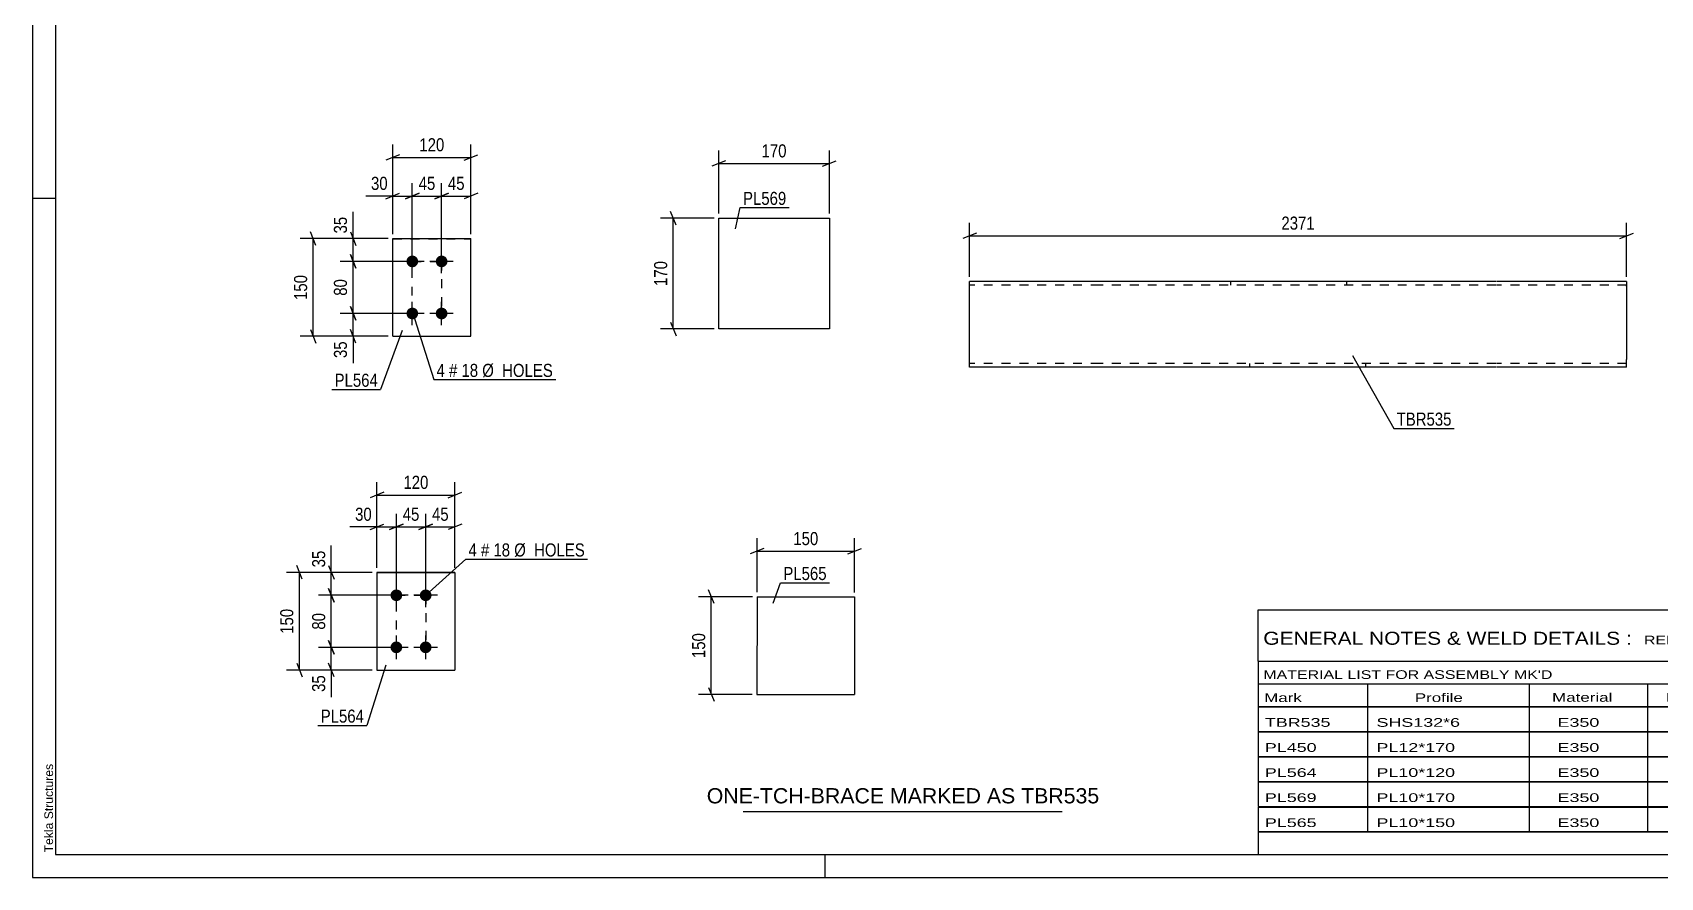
# Model space of a CAD drawing. Header units: millimetres. Extents: x 0 to 594, y 0 to 420.
# Drawn here: x 0 to 357.3, y 0 to 185.4 of the extents above; entities that cross this region are included whole.
import ezdxf

# ---------------------------------------------------------------- set-up
doc = ezdxf.new("R2010")
doc.units = ezdxf.units.MM
doc.linetypes.add('DXK_LINE_DOT2', pattern=[3.9198, 1.9599, -1.9599])
doc.styles.add('Arial', font='arial.ttf', dxfattribs={"height": 0.2})
doc.styles.add('Arial Narrow', font='ARIALN.TTF', dxfattribs={"height": 0.2})

# ---------------------------------------------------------------- blocks, each defined once
blk = doc.blocks.new('Unknown-585696697-1128')
at = {"color": 5, "linetype": 'Continuous'}
for p, q in [((0, 420), (0, 0)), ((5, 415), (5, 5)), ((5, 149), (0, 149)), ((5, 5), (589, 5)), ((174, 0), (174, 5)), ((0, 0), (594, 0))]:
    blk.add_line(p, q, dxfattribs=at)
at = {"color": 174, "linetype": 'Continuous', "style": 'Arial'}
blk.add_text('Tekla Structures', height=1.9102, rotation=90, dxfattribs=at).set_placement((4.5, 5.5))
blk = doc.blocks.new('Bolt-585696697-2770 - 2764')
at = {"linetype": 'Continuous'}
for points in [[(79.86, 63.21), (80.13, 63.18), (80.38, 63.1), (80.62, 62.97), (80.82, 62.79), (80.98, 62.57), (81.08, 62.32), (81.14, 62.06), (81.14, 61.79), (81.08, 61.53), (80.98, 61.28), (80.82, 61.07), (80.62, 60.89), (80.38, 60.75), (80.13, 60.67), (79.86, 60.64), (79.59, 60.67), (79.34, 60.75), (79.11, 60.89), (78.91, 61.07), (78.75, 61.28), (78.64, 61.53), (78.58, 61.79), (78.58, 62.06), (78.64, 62.32), (78.75, 62.57), (78.91, 62.79), (79.11, 62.97), (79.34, 63.1), (79.59, 63.18)], [(86.29, 63.21), (86.56, 63.18), (86.81, 63.1), (87.05, 62.97), (87.25, 62.79), (87.4, 62.57), (87.51, 62.32), (87.57, 62.06), (87.57, 61.79), (87.51, 61.53), (87.4, 61.28), (87.25, 61.07), (87.05, 60.89), (86.81, 60.75), (86.56, 60.67), (86.29, 60.64), (86.02, 60.67), (85.77, 60.75), (85.53, 60.89), (85.34, 61.07), (85.18, 61.28), (85.07, 61.53), (85.01, 61.79), (85.01, 62.06), (85.07, 62.32), (85.18, 62.57), (85.34, 62.79), (85.53, 62.97), (85.77, 63.1), (86.02, 63.18)], [(79.86, 51.78), (80.13, 51.76), (80.38, 51.67), (80.62, 51.54), (80.82, 51.36), (80.98, 51.14), (81.08, 50.9), (81.14, 50.63), (81.14, 50.36), (81.08, 50.1), (80.98, 49.86), (80.82, 49.64), (80.62, 49.46), (80.38, 49.32), (80.13, 49.24), (79.86, 49.21), (79.59, 49.24), (79.34, 49.32), (79.11, 49.46), (78.91, 49.64), (78.75, 49.86), (78.64, 50.1), (78.58, 50.36), (78.58, 50.63), (78.64, 50.9), (78.75, 51.14), (78.91, 51.36), (79.11, 51.54), (79.34, 51.67), (79.59, 51.76)], [(86.29, 51.78), (86.56, 51.76), (86.81, 51.67), (87.05, 51.54), (87.25, 51.36), (87.4, 51.14), (87.51, 50.9), (87.57, 50.63), (87.57, 50.36), (87.51, 50.1), (87.4, 49.86), (87.25, 49.64), (87.05, 49.46), (86.81, 49.32), (86.56, 49.24), (86.29, 49.21), (86.02, 49.24), (85.77, 49.32), (85.53, 49.46), (85.34, 49.64), (85.18, 49.86), (85.07, 50.1), (85.01, 50.36), (85.01, 50.63), (85.07, 50.9), (85.18, 51.14), (85.34, 51.36), (85.53, 51.54), (85.77, 51.67), (86.02, 51.76)]]:
    blk.add_hatch(color=1, dxfattribs=at).paths.add_polyline_path(points)
at = {"color": 1, "linetype": 'Continuous'}
for p, q in [((79.86, 59.35), (79.86, 64.5)), ((86.29, 59.35), (86.29, 64.5)), ((82.43, 61.93), (77.29, 61.93)), ((88.86, 61.93), (83.72, 61.93)), ((82.43, 50.5), (77.29, 50.5)), ((79.86, 47.93), (79.86, 53.07)), ((88.86, 50.5), (83.72, 50.5)), ((86.29, 47.93), (86.29, 53.07))]:
    blk.add_line(p, q, dxfattribs=at)
blk = doc.blocks.new('Part-585696697-2775 - 2764')
at = {"color": 2, "linetype": 'Continuous'}
for p, q in [((75.58, 66.93), (75.58, 45.5)), ((75.58, 66.93), (92.72, 66.93)), ((92.72, 66.93), (75.58, 66.93)), ((92.72, 66.93), (92.72, 45.5)), ((75.58, 45.5), (92.72, 45.5))]:
    blk.add_line(p, q, dxfattribs=at)
at = {"color": 7, "linetype": 'DXK_LINE_DOT2'}
for p, q in [((75.58, 66.93), (75.58, 66.93)), ((75.58, 66.93), (75.58, 66.93)), ((92.72, 66.93), (92.72, 66.93)), ((92.72, 66.93), (92.72, 66.93)), ((75.58, 45.5), (75.58, 45.5)), ((75.58, 45.5), (92.72, 45.5)), ((92.72, 45.5), (92.72, 45.5))]:
    blk.add_line(p, q, dxfattribs=at)
blk = doc.blocks.new('Part-585696697-2499 - 2493')
at = {"color": 2, "linetype": 'Continuous'}
for p, q in [((79.07, 118.77), (79.07, 140.2)), ((79.07, 140.2), (96.22, 140.2)), ((96.22, 118.77), (96.22, 140.2)), ((79.07, 118.77), (96.22, 118.77)), ((79.07, 118.77), (96.22, 118.77))]:
    blk.add_line(p, q, dxfattribs=at)
at = {"color": 7, "linetype": 'DXK_LINE_DOT2'}
for p, q in [((79.07, 140.19), (96.22, 140.19)), ((79.07, 118.77), (79.07, 118.77)), ((79.07, 118.77), (79.07, 118.77)), ((96.22, 118.77), (96.22, 118.77)), ((96.22, 118.77), (96.22, 118.77))]:
    blk.add_line(p, q, dxfattribs=at)
blk = doc.blocks.new('Bolt-585696697-2504 - 2493')
at = {"linetype": 'Continuous'}
for points in [[(83.36, 133.91), (83.09, 133.94), (82.84, 134.02), (82.6, 134.16), (82.4, 134.34), (82.25, 134.55), (82.14, 134.8), (82.08, 135.06), (82.08, 135.33), (82.14, 135.59), (82.25, 135.84), (82.4, 136.06), (82.6, 136.24), (82.84, 136.37), (83.09, 136.45), (83.36, 136.48), (83.63, 136.45), (83.88, 136.37), (84.12, 136.24), (84.31, 136.06), (84.47, 135.84), (84.58, 135.59), (84.64, 135.33), (84.64, 135.06), (84.58, 134.8), (84.47, 134.55), (84.31, 134.34), (84.12, 134.16), (83.88, 134.02), (83.63, 133.94)], [(89.79, 133.91), (89.52, 133.94), (89.27, 134.02), (89.03, 134.16), (88.83, 134.34), (88.67, 134.55), (88.57, 134.8), (88.51, 135.06), (88.51, 135.33), (88.57, 135.59), (88.67, 135.84), (88.83, 136.06), (89.03, 136.24), (89.27, 136.37), (89.52, 136.45), (89.79, 136.48), (90.06, 136.45), (90.31, 136.37), (90.54, 136.24), (90.74, 136.06), (90.9, 135.84), (91.01, 135.59), (91.07, 135.33), (91.07, 135.06), (91.01, 134.8), (90.9, 134.55), (90.74, 134.34), (90.54, 134.16), (90.31, 134.02), (90.06, 133.94)], [(83.36, 122.48), (83.09, 122.51), (82.84, 122.59), (82.6, 122.73), (82.4, 122.91), (82.25, 123.13), (82.14, 123.37), (82.08, 123.63), (82.08, 123.9), (82.14, 124.17), (82.25, 124.41), (82.4, 124.63), (82.6, 124.81), (82.84, 124.94), (83.09, 125.03), (83.36, 125.05), (83.63, 125.03), (83.88, 124.94), (84.12, 124.81), (84.31, 124.63), (84.47, 124.41), (84.58, 124.17), (84.64, 123.9), (84.64, 123.63), (84.58, 123.37), (84.47, 123.13), (84.31, 122.91), (84.12, 122.73), (83.88, 122.59), (83.63, 122.51)], [(89.79, 122.48), (89.52, 122.51), (89.27, 122.59), (89.03, 122.73), (88.83, 122.91), (88.67, 123.13), (88.57, 123.37), (88.51, 123.63), (88.51, 123.9), (88.57, 124.17), (88.67, 124.41), (88.83, 124.63), (89.03, 124.81), (89.27, 124.94), (89.52, 125.03), (89.79, 125.05), (90.06, 125.03), (90.31, 124.94), (90.54, 124.81), (90.74, 124.63), (90.9, 124.41), (91.01, 124.17), (91.07, 123.9), (91.07, 123.63), (91.01, 123.37), (90.9, 123.13), (90.74, 122.91), (90.54, 122.73), (90.31, 122.59), (90.06, 122.51)]]:
    blk.add_hatch(color=1, dxfattribs=at).paths.add_polyline_path(points)
at = {"color": 1, "linetype": 'Continuous'}
for p, q in [((83.36, 132.63), (83.36, 137.77)), ((89.79, 132.63), (89.79, 137.77)), ((85.93, 135.2), (80.79, 135.2)), ((92.36, 135.2), (87.22, 135.2)), ((83.36, 121.2), (83.36, 126.34)), ((89.79, 121.2), (89.79, 126.34)), ((85.93, 123.77), (80.79, 123.77)), ((92.36, 123.77), (87.22, 123.77))]:
    blk.add_line(p, q, dxfattribs=at)
blk = doc.blocks.new('Part-585696697-1445 - 1429')
at = {"color": 2, "linetype": 'Continuous'}
for p, q in [((159.02, 61.59), (158.99, 40.16)), ((159.02, 61.59), (180.45, 61.56)), ((180.45, 61.56), (180.42, 40.13)), ((158.99, 40.16), (180.42, 40.13))]:
    blk.add_line(p, q, dxfattribs=at)
blk = doc.blocks.new('Part-585696697-2712 - 2706')
at = {"color": 2, "linetype": 'Continuous'}
for p, q in [((150.62, 144.68), (174.9, 144.72)), ((150.65, 120.4), (150.62, 144.68)), ((174.9, 144.72), (174.94, 120.43)), ((174.94, 120.43), (150.65, 120.4))]:
    blk.add_line(p, q, dxfattribs=at)
blk = doc.blocks.new('Part-585696697-2743 - 2736')
at = {"color": 2, "linetype": 'Continuous'}
for p, q in [((234.26, 130.82), (205.69, 130.82)), ((205.69, 112.09), (205.69, 130.82)), ((321.21, 130.82), (234.36, 130.82)), ((349.88, 130.82), (321.31, 130.82)), ((349.88, 130.82), (349.88, 113.67)), ((205.69, 111.96), (205.69, 112.09)), ((234.26, 111.96), (205.69, 111.96)), ((321.21, 111.96), (234.36, 111.96)), ((349.88, 111.96), (321.31, 111.96)), ((349.88, 111.96), (349.88, 113.67))]:
    blk.add_line(p, q, dxfattribs=at)
at = {"color": 7, "linetype": 'DXK_LINE_DOT2'}
for p, q in [((234.26, 129.96), (205.69, 129.96)), ((321.21, 129.96), (234.36, 129.96)), ((262.93, 130.82), (262.93, 129.96)), ((288.38, 130.82), (288.38, 129.96)), ((349.88, 129.96), (321.31, 129.96)), ((349.88, 129.96), (349.88, 129.89)), ((349.88, 129.89), (349.88, 129.96)), ((349.88, 129.76), (349.88, 129.89)), ((349.88, 129.89), (349.88, 129.76)), ((205.69, 112.82), (205.69, 112.88)), ((234.26, 112.82), (205.69, 112.82)), ((321.21, 112.82), (234.36, 112.82)), ((267.19, 111.96), (267.19, 112.82)), ((292.64, 111.96), (292.64, 112.82)), ((349.88, 112.82), (321.31, 112.82)), ((349.88, 112.88), (349.88, 113.34)), ((349.88, 112.82), (349.88, 112.88))]:
    blk.add_line(p, q, dxfattribs=at)
blk = doc.blocks.new('Rectangle-585696697-2860 - 2764')
at = {"color": 1, "linetype": 'DXK_LINE_DOT2'}
blk.add_lwpolyline([(79.86, 61.93), (86.29, 61.93), (86.29, 50.5), (79.86, 50.5), (79.86, 61.93)], close=True, dxfattribs=at)
blk = doc.blocks.new('Rectangle-585696697-2693 - 2493')
at = {"color": 1, "linetype": 'DXK_LINE_DOT2'}
blk.add_lwpolyline([(83.36, 135.2), (89.79, 135.2), (89.79, 123.77), (83.36, 123.77), (83.36, 135.2)], close=True, dxfattribs=at)
blk = doc.blocks.new('StraightDimension-585696697-2830 - 2764')
at = {"color": 7, "linetype": 'Continuous'}
for p, q in [((75.58, 67.93), (75.58, 79.78)), ((79.86, 62.93), (79.86, 79.78)), ((74.08, 76.33), (77.08, 77.53)), ((75.58, 76.93), (79.86, 76.93)), ((81.36, 77.53), (78.36, 76.33))]:
    blk.add_line(p, q, dxfattribs=at)
at = {"color": 0}
blk.add_wipeout([(75.05, 77.68), (75.05, 81.88), (70.2, 81.88), (70.2, 77.68)], dxfattribs=at)
at = {"color": 7, "linetype": 'Continuous'}
blk.add_line((75.58, 76.93), (69.67, 76.93), dxfattribs=at)
blk.add_line((75.58, 76.93), (69.67, 76.93), dxfattribs=at)
at = {"color": 3, "style": 'Arial Narrow'}
blk.add_text('30', height=2.863, dxfattribs=at).set_placement((70.8, 78.28))
blk = doc.blocks.new('StraightDimension-585696697-2799 - 2764')
at = {"color": 7, "linetype": 'Continuous'}
for p, q in [((78.86, 50.5), (62.73, 50.5)), ((64.98, 52), (66.18, 49)), ((65.58, 45.5), (65.58, 50.5)), ((66.18, 44), (64.98, 47)), ((74.58, 45.5), (62.73, 45.5))]:
    blk.add_line(p, q, dxfattribs=at)
at = {"color": 0}
blk.add_wipeout([(64.83, 44.98), (60.63, 44.98), (60.63, 40.12), (64.83, 40.12)], dxfattribs=at)
at = {"color": 7, "linetype": 'Continuous'}
blk.add_line((65.58, 45.5), (65.58, 39.59), dxfattribs=at)
blk.add_line((65.58, 45.5), (65.58, 39.59), dxfattribs=at)
at = {"color": 3, "style": 'Arial Narrow'}
blk.add_text('35', height=2.863, rotation=90.0002, dxfattribs=at).set_placement((64.23, 40.72))
blk = doc.blocks.new('StraightDimension-585696697-2777 - 2764')
at = {"color": 7, "linetype": 'Continuous'}
for p, q in [((75.58, 67.93), (75.58, 86.78)), ((92.72, 67.93), (92.72, 86.78)), ((77.08, 84.53), (74.08, 83.33)), ((75.58, 83.93), (92.72, 83.93)), ((91.22, 83.33), (94.22, 84.53))]:
    blk.add_line(p, q, dxfattribs=at)
at = {"color": 0}
blk.add_wipeout([(87.49, 84.68), (87.49, 88.88), (80.81, 88.88), (80.81, 84.68)], dxfattribs=at)
at = {"color": 3, "style": 'Arial Narrow'}
blk.add_text('120', height=2.863, dxfattribs=at).set_placement((81.41, 85.28))
blk = doc.blocks.new('StraightDimension-585696697-2788 - 2764')
at = {"color": 7, "linetype": 'Continuous'}
for p, q in [((59.18, 65.43), (57.98, 68.43)), ((74.58, 66.93), (55.73, 66.93)), ((58.58, 45.5), (58.58, 66.93)), ((57.98, 47), (59.18, 44)), ((74.58, 45.5), (55.73, 45.5))]:
    blk.add_line(p, q, dxfattribs=at)
at = {"color": 0}
blk.add_wipeout([(57.83, 59.56), (53.63, 59.56), (53.63, 52.87), (57.83, 52.87)], dxfattribs=at)
at = {"color": 3, "style": 'Arial Narrow'}
blk.add_text('150', height=2.863, rotation=90.0002, dxfattribs=at).set_placement((57.23, 53.47))
blk = doc.blocks.new('StraightDimension-585696697-2809 - 2764')
at = {"color": 7, "linetype": 'Continuous'}
for p, q in [((78.86, 61.93), (62.73, 61.93)), ((64.98, 63.43), (66.18, 60.43)), ((65.58, 50.5), (65.58, 61.93)), ((78.86, 50.5), (62.73, 50.5)), ((66.18, 49), (64.98, 52))]:
    blk.add_line(p, q, dxfattribs=at)
at = {"color": 0}
blk.add_wipeout([(64.83, 58.64), (60.63, 58.64), (60.63, 53.78), (64.83, 53.78)], dxfattribs=at)
at = {"color": 3, "style": 'Arial Narrow'}
blk.add_text('80', height=2.863, rotation=90.0002, dxfattribs=at).set_placement((64.23, 54.38))
blk = doc.blocks.new('StraightDimension-585696697-2819 - 2764')
at = {"color": 7, "linetype": 'Continuous'}
for p, q in [((64.98, 68.43), (66.18, 65.43)), ((74.58, 66.93), (62.73, 66.93)), ((65.58, 61.93), (65.58, 66.93)), ((78.86, 61.93), (62.73, 61.93)), ((66.18, 60.43), (64.98, 63.43))]:
    blk.add_line(p, q, dxfattribs=at)
at = {"color": 0}
blk.add_wipeout([(64.83, 72.31), (60.63, 72.31), (60.63, 67.45), (64.83, 67.45)], dxfattribs=at)
at = {"color": 7, "linetype": 'Continuous'}
blk.add_line((65.58, 66.93), (65.58, 72.84), dxfattribs=at)
blk.add_line((65.58, 66.93), (65.58, 72.84), dxfattribs=at)
at = {"color": 3, "style": 'Arial Narrow'}
blk.add_text('35', height=2.863, rotation=90.0002, dxfattribs=at).set_placement((64.23, 68.05))
blk = doc.blocks.new('StraightDimension-585696697-2840 - 2764')
at = {"color": 7, "linetype": 'Continuous'}
for p, q in [((79.86, 62.93), (79.86, 79.78)), ((86.29, 62.93), (86.29, 79.78)), ((78.36, 76.33), (81.36, 77.53)), ((79.86, 76.93), (86.29, 76.93)), ((87.79, 77.53), (84.79, 76.33))]:
    blk.add_line(p, q, dxfattribs=at)
at = {"color": 0}
blk.add_wipeout([(85.5, 77.68), (85.5, 81.88), (80.65, 81.88), (80.65, 77.68)], dxfattribs=at)
at = {"color": 3, "style": 'Arial Narrow'}
blk.add_text('45', height=2.863, dxfattribs=at).set_placement((81.25, 78.28))
blk = doc.blocks.new('StraightDimension-585696697-2850 - 2764')
at = {"color": 7, "linetype": 'Continuous'}
for p, q in [((86.29, 62.93), (86.29, 79.78)), ((92.72, 67.93), (92.72, 79.78)), ((84.79, 76.33), (87.79, 77.53)), ((86.29, 76.93), (92.72, 76.93)), ((94.22, 77.53), (91.22, 76.33))]:
    blk.add_line(p, q, dxfattribs=at)
at = {"color": 0}
blk.add_wipeout([(91.93, 77.68), (91.93, 81.88), (87.08, 81.88), (87.08, 77.68)], dxfattribs=at)
at = {"color": 3, "style": 'Arial Narrow'}
blk.add_text('45', height=2.863, dxfattribs=at).set_placement((87.68, 78.28))
blk = doc.blocks.new('StraightDimension-585696697-2613 - 2493')
at = {"color": 7, "linetype": 'Continuous'}
for p, q in [((81.86, 148.95), (84.86, 150.15)), ((83.36, 136.2), (83.36, 152.4)), ((91.29, 150.15), (88.29, 148.95)), ((89.79, 136.2), (89.79, 152.4)), ((83.36, 149.55), (89.79, 149.55))]:
    blk.add_line(p, q, dxfattribs=at)
at = {"color": 0}
blk.add_wipeout([(89, 150.3), (89, 154.5), (84.15, 154.5), (84.15, 150.3)], dxfattribs=at)
at = {"color": 3, "style": 'Arial Narrow'}
blk.add_text('45', height=2.863, dxfattribs=at).set_placement((84.75, 150.9))
blk = doc.blocks.new('StraightDimension-585696697-2580 - 2493')
at = {"color": 7, "linetype": 'Continuous'}
for p, q in [((79.07, 141.2), (79.07, 160.87)), ((96.22, 141.2), (96.22, 160.87)), ((80.57, 158.62), (77.57, 157.42)), ((79.07, 158.02), (96.22, 158.02)), ((94.72, 157.42), (97.72, 158.62))]:
    blk.add_line(p, q, dxfattribs=at)
at = {"color": 0}
blk.add_wipeout([(90.99, 158.77), (90.99, 162.97), (84.3, 162.97), (84.3, 158.77)], dxfattribs=at)
at = {"color": 3, "style": 'Arial Narrow'}
blk.add_text('120', height=2.863, dxfattribs=at).set_placement((84.9, 159.37))
blk = doc.blocks.new('StraightDimension-585696697-2600 - 2493')
at = {"color": 7, "linetype": 'Continuous'}
for p, q in [((77.57, 148.95), (80.57, 150.15)), ((79.07, 141.2), (79.07, 152.4)), ((84.86, 150.15), (81.86, 148.95)), ((83.36, 136.2), (83.36, 152.4)), ((79.07, 149.55), (83.36, 149.55))]:
    blk.add_line(p, q, dxfattribs=at)
at = {"color": 0}
blk.add_wipeout([(78.55, 150.3), (78.55, 154.5), (73.69, 154.5), (73.69, 150.3)], dxfattribs=at)
at = {"color": 7, "linetype": 'Continuous'}
blk.add_line((79.07, 149.55), (73.17, 149.55), dxfattribs=at)
blk.add_line((79.07, 149.55), (73.17, 149.55), dxfattribs=at)
at = {"color": 3, "style": 'Arial Narrow'}
blk.add_text('30', height=2.863, dxfattribs=at).set_placement((74.29, 150.9))
blk = doc.blocks.new('StraightDimension-585696697-2623 - 2493')
at = {"color": 7, "linetype": 'Continuous'}
for p, q in [((88.29, 148.95), (91.29, 150.15)), ((89.79, 136.2), (89.79, 152.4)), ((97.72, 150.15), (94.72, 148.95)), ((96.22, 141.2), (96.22, 152.4)), ((89.79, 149.55), (96.22, 149.55))]:
    blk.add_line(p, q, dxfattribs=at)
at = {"color": 0}
blk.add_wipeout([(95.43, 150.3), (95.43, 154.5), (90.57, 154.5), (90.57, 150.3)], dxfattribs=at)
at = {"color": 3, "style": 'Arial Narrow'}
blk.add_text('45', height=2.863, dxfattribs=at).set_placement((91.17, 150.9))
blk = doc.blocks.new('StraightDimension-585696697-2640 - 2493')
at = {"color": 7, "linetype": 'Continuous'}
for p, q in [((78.07, 140.2), (58.76, 140.2)), ((62.21, 138.7), (61.01, 141.7)), ((61.61, 118.77), (61.61, 140.2)), ((78.07, 118.77), (58.76, 118.77)), ((61.01, 120.27), (62.21, 117.27))]:
    blk.add_line(p, q, dxfattribs=at)
at = {"color": 0}
blk.add_wipeout([(60.86, 132.83), (56.66, 132.83), (56.66, 126.14), (60.86, 126.14)], dxfattribs=at)
at = {"color": 3, "style": 'Arial Narrow'}
blk.add_text('150', height=2.863, rotation=90.0002, dxfattribs=at).set_placement((60.26, 126.74))
blk = doc.blocks.new('StraightDimension-585696697-2657 - 2493')
at = {"color": 7, "linetype": 'Continuous'}
for p, q in [((78.07, 140.2), (67.51, 140.2)), ((69.76, 141.7), (70.96, 138.7)), ((70.36, 135.2), (70.36, 140.2)), ((70.96, 133.7), (69.76, 136.7)), ((82.36, 135.2), (67.51, 135.2))]:
    blk.add_line(p, q, dxfattribs=at)
at = {"color": 0}
blk.add_wipeout([(69.61, 145.58), (65.41, 145.58), (65.41, 140.73), (69.61, 140.73)], dxfattribs=at)
at = {"color": 7, "linetype": 'Continuous'}
blk.add_line((70.36, 140.2), (70.36, 146.11), dxfattribs=at)
blk.add_line((70.36, 140.2), (70.36, 146.11), dxfattribs=at)
at = {"color": 3, "style": 'Arial Narrow'}
blk.add_text('35', height=2.863, rotation=90.0002, dxfattribs=at).set_placement((69.01, 141.33))
blk = doc.blocks.new('StraightDimension-585696697-2670 - 2493')
at = {"color": 7, "linetype": 'Continuous'}
for p, q in [((69.76, 136.7), (70.96, 133.7)), ((82.36, 135.2), (67.51, 135.2)), ((70.36, 123.77), (70.36, 135.2)), ((70.96, 122.27), (69.76, 125.27)), ((82.36, 123.77), (67.51, 123.77))]:
    blk.add_line(p, q, dxfattribs=at)
at = {"color": 0}
blk.add_wipeout([(69.61, 131.91), (65.41, 131.91), (65.41, 127.06), (69.61, 127.06)], dxfattribs=at)
at = {"color": 3, "style": 'Arial Narrow'}
blk.add_text('80', height=2.863, rotation=90.0002, dxfattribs=at).set_placement((69.01, 127.66))
blk = doc.blocks.new('StraightDimension-585696697-2680 - 2493')
at = {"color": 7, "linetype": 'Continuous'}
for p, q in [((69.76, 125.27), (70.96, 122.27)), ((82.36, 123.77), (67.51, 123.77)), ((70.36, 118.77), (70.36, 123.77)), ((78.07, 118.77), (67.51, 118.77)), ((70.96, 117.27), (69.76, 120.27))]:
    blk.add_line(p, q, dxfattribs=at)
at = {"color": 0}
blk.add_wipeout([(69.61, 118.25), (65.41, 118.25), (65.41, 113.39), (69.61, 113.39)], dxfattribs=at)
at = {"color": 7, "linetype": 'Continuous'}
blk.add_line((70.36, 118.77), (70.36, 112.87), dxfattribs=at)
blk.add_line((70.36, 118.77), (70.36, 112.87), dxfattribs=at)
at = {"color": 3, "style": 'Arial Narrow'}
blk.add_text('35', height=2.863, rotation=90.0002, dxfattribs=at).set_placement((69.01, 113.99))
blk = doc.blocks.new('StraightDimension-585696697-1447 - 1429')
at = {"color": 7, "linetype": 'Continuous'}
for p, q in [((158.02, 61.59), (146.14, 61.59)), ((149.59, 60.09), (148.39, 63.09)), ((148.99, 40.16), (148.99, 61.59)), ((157.99, 40.16), (146.14, 40.16)), ((148.39, 41.66), (149.59, 38.66))]:
    blk.add_line(p, q, dxfattribs=at)
at = {"color": 0}
blk.add_wipeout([(148.24, 54.22), (144.04, 54.22), (144.04, 47.54), (148.24, 47.54)], dxfattribs=at)
at = {"color": 3, "style": 'Arial Narrow'}
blk.add_text('150', height=2.863, rotation=90.0002, dxfattribs=at).set_placement((147.64, 48.14))
blk = doc.blocks.new('StraightDimension-585696697-1454 - 1429')
at = {"color": 7, "linetype": 'Continuous'}
for p, q in [((160.52, 72.19), (157.52, 70.99)), ((159.02, 62.59), (159.02, 74.44)), ((159.02, 71.59), (180.45, 71.59)), ((178.95, 70.99), (181.95, 72.19)), ((180.45, 62.56), (180.45, 74.44))]:
    blk.add_line(p, q, dxfattribs=at)
at = {"color": 0}
blk.add_wipeout([(173.08, 72.34), (173.08, 76.54), (166.39, 76.54), (166.39, 72.34)], dxfattribs=at)
at = {"color": 3, "style": 'Arial Narrow'}
blk.add_text('150', height=2.863, dxfattribs=at).set_placement((166.99, 72.94))
blk = doc.blocks.new('StraightDimension-585696697-2714 - 2706')
at = {"color": 7, "linetype": 'Continuous'}
for p, q in [((152.12, 157.28), (149.12, 156.08)), ((150.62, 145.68), (150.62, 159.53)), ((173.4, 156.08), (176.4, 157.28)), ((174.9, 145.72), (174.9, 159.53)), ((150.62, 156.68), (174.9, 156.68))]:
    blk.add_line(p, q, dxfattribs=at)
at = {"color": 0}
blk.add_wipeout([(166.1, 157.43), (166.1, 161.63), (159.42, 161.63), (159.42, 157.43)], dxfattribs=at)
at = {"color": 3, "style": 'Arial Narrow'}
blk.add_text('170', height=2.863, dxfattribs=at).set_placement((160.02, 158.03))
blk = doc.blocks.new('StraightDimension-585696697-2725 - 2706')
at = {"color": 7, "linetype": 'Continuous'}
for p, q in [((149.62, 144.68), (137.8, 144.68)), ((141.25, 143.18), (140.05, 146.18)), ((140.65, 120.4), (140.65, 144.68)), ((140.05, 121.9), (141.25, 118.9)), ((149.65, 120.4), (137.8, 120.4))]:
    blk.add_line(p, q, dxfattribs=at)
at = {"color": 0}
blk.add_wipeout([(139.9, 135.88), (135.7, 135.88), (135.7, 129.2), (139.9, 129.2)], dxfattribs=at)
at = {"color": 3, "style": 'Arial Narrow'}
blk.add_text('170', height=2.863, rotation=90.0002, dxfattribs=at).set_placement((139.3, 129.8))
blk = doc.blocks.new('StraightDimension-585696697-2748 - 2736')
at = {"color": 7, "linetype": 'Continuous'}
for p, q in [((205.69, 131.82), (205.69, 143.67)), ((349.88, 131.82), (349.88, 143.67)), ((207.19, 141.42), (204.19, 140.22)), ((205.69, 140.82), (349.88, 140.82)), ((348.38, 140.22), (351.38, 141.42))]:
    blk.add_line(p, q, dxfattribs=at)
at = {"color": 0}
blk.add_wipeout([(282.04, 141.57), (282.04, 145.77), (273.53, 145.77), (273.53, 141.57)], dxfattribs=at)
at = {"color": 3, "style": 'Arial Narrow'}
blk.add_text('2371', height=2.863, dxfattribs=at).set_placement((274.13, 142.17))
blk = doc.blocks.new('Unknown-585696697-5943')
at = {"color": 7, "linetype": 'Continuous'}
for p, q in [((269, 58.75), (429, 58.75)), ((269, 47.5), (269, 58.75)), ((429, 58.75), (429, 47.5)), ((269, 47.5), (429, 47.5)), ((269, 47.5), (269, 42.5)), ((429, 47.5), (429, 42.5)), ((269, 42.5), (429, 42.5)), ((269, 42.5), (269, 37.5)), ((293, 42.5), (293, 37.5)), ((328.5, 42.5), (328.5, 37.5)), ((354.5, 42.5), (354.5, 37.5)), ((367.5, 42.5), (367.5, 37.5)), ((385, 42.5), (385, 37.5)), ((407, 42.5), (407, 37.5)), ((429, 42.5), (429, 37.5)), ((269, 37.5), (429, 37.5)), ((269, 37.45), (269, 32.05)), ((269, 37.45), (429, 37.45)), ((293, 37.5), (293, 32)), ((328.5, 37.5), (328.5, 32)), ((354.5, 37.5), (354.5, 32)), ((367.5, 37.5), (367.5, 32)), ((385, 37.5), (385, 32)), ((407, 37.5), (407, 32)), ((429, 37.45), (429, 32.05)), ((269, 32.05), (429, 32.05)), ((269, 31.95), (269, 26.55)), ((269, 31.95), (429, 31.95)), ((293, 32), (293, 26.5)), ((328.5, 32), (328.5, 26.5)), ((354.5, 32), (354.5, 26.5)), ((367.5, 32), (367.5, 26.5)), ((385, 32), (385, 26.5)), ((407, 32), (407, 26.5)), ((429, 31.95), (429, 26.55)), ((269, 26.55), (429, 26.55)), ((269, 26.45), (269, 21.05)), ((269, 26.45), (429, 26.45)), ((293, 26.5), (293, 21)), ((328.5, 26.5), (328.5, 21)), ((354.5, 26.5), (354.5, 21)), ((367.5, 26.5), (367.5, 21)), ((385, 26.5), (385, 21)), ((407, 26.5), (407, 21)), ((429, 26.45), (429, 21.05)), ((269, 21.05), (429, 21.05)), ((269, 20.95), (269, 15.55)), ((269, 20.95), (429, 20.95)), ((293, 21), (293, 15.5)), ((328.5, 21), (328.5, 15.5)), ((354.5, 21), (354.5, 15.5)), ((367.5, 21), (367.5, 15.5)), ((385, 21), (385, 15.5)), ((407, 21), (407, 15.5)), ((429, 20.95), (429, 15.55)), ((269, 15.55), (429, 15.55)), ((269, 15.45), (269, 10.05)), ((269, 15.45), (429, 15.45)), ((293, 15.5), (293, 10)), ((328.5, 15.5), (328.5, 10)), ((354.5, 15.5), (354.5, 10)), ((367.5, 15.5), (367.5, 10)), ((385, 15.5), (385, 10)), ((407, 15.5), (407, 10)), ((429, 15.45), (429, 10.05)), ((269, 10.05), (429, 10.05)), ((269, 10), (429, 10)), ((269, 10), (269, 5)), ((385, 10), (385, 5)), ((407, 10), (407, 5)), ((429, 10), (429, 5)), ((269, 5), (429, 5))]:
    blk.add_line(p, q, dxfattribs=at)
at = {"color": 7, "style": 'Arial Narrow'}
for s, height, width, p in [('GENERAL NOTES & WELD DETAILS :', 2.8633, 1.4, (270.15, 51.06)), ('REFER TYP DRAWING TYP-01', 1.9089, 1.6, (353.7, 51.16)), ("MATERIAL LIST FOR ASSEMBLY MK'D", 1.9089, 1.6, (270.15, 43.56)), ('TBR535', 1.909, 1.794707, (361.59, 43.47)), ('1', 1.91, 1.794707, (391.08, 43.56)), ('No. Required', 1.9089, 1.6, (400.41, 43.56)), ('Mark', 1.909, 1.7, (270.34, 38.5)), ('Profile', 1.909, 1.7, (303.41, 38.5)), ('Material', 1.909, 1.7, (333.54, 38.56)), ('No.', 1.909, 1.7, (358.5, 38.56)), ('Length', 1.909, 1.7, (369, 38.56)), ('Area', 1.909, 1.7, (391.5, 38.56)), ('Weight', 1.909, 1.7, (411, 38.56))]:
    blk.add_text(s, height=height, dxfattribs=dict(at, width=width)).set_placement(p)
at = {"color": 7, "linetype": 'Continuous', "style": 'Arial Narrow'}
for s, height, width, p in [('TBR535', 1.909, 1.794707, (270.5, 33.06)), ('SHS132*6', 1.909, 1.794707, (295, 33.06)), ('E350', 1.909, 1.794707, (334.74, 33.06)), ('1', 1.91, 1.794707, (358.86, 33.06)), ('2371', 1.909, 1.794707, (371.58, 33.06)), ('1.3', 1.909, 1.794707, (395.32, 33.06)), ('56.1', 1.909, 1.794707, (414.14, 33.06)), ('PL450', 1.909, 1.794707, (270.5, 27.56)), ('PL12*170', 1.909, 1.794707, (295, 27.56)), ('E350', 1.909, 1.794707, (334.74, 27.56)), ('1', 1.91, 1.794707, (358.86, 27.56)), ('432', 1.909, 1.794707, (373.77, 27.56)), ('0.2', 1.909, 1.794707, (395.32, 27.56)), ('6.9', 1.909, 1.794707, (416.33, 27.56)), ('PL564', 1.909, 1.794707, (270.5, 22.06)), ('PL10*120', 1.909, 1.794707, (295, 22.06)), ('E350', 1.909, 1.794707, (334.74, 22.06)), ('4', 1.91, 1.794707, (358.86, 22.06)), ('150', 1.909, 1.794707, (373.77, 22.06)), ('0.0', 1.909, 1.794707, (395.32, 22.06)), ('5.7', 1.909, 1.794707, (416.33, 22.06)), ('PL569', 1.909, 1.794707, (270.5, 16.56)), ('PL10*170', 1.909, 1.794707, (295, 16.56)), ('E350', 1.909, 1.794707, (334.74, 16.56)), ('1', 1.91, 1.794707, (358.86, 16.56)), ('170', 1.909, 1.794707, (373.77, 16.56)), ('0.1', 1.909, 1.794707, (395.32, 16.56)), ('2.3', 1.909, 1.794707, (416.33, 16.56)), ('PL565', 1.909, 1.794707, (270.5, 11.06)), ('PL10*150', 1.909, 1.794707, (295, 11.06)), ('E350', 1.909, 1.794707, (334.74, 11.06)), ('1', 1.91, 1.794707, (358.86, 11.06)), ('150', 1.909, 1.794707, (373.77, 11.06)), ('0.1', 1.909, 1.794707, (395.32, 11.06)), ('1.8', 1.909, 1.794707, (416.33, 11.06)), ('Total', 1.909, 1.7, (371.33, 6.5)), ('1.7', 1.909, 1.794707, (394.83, 6.5)), ('72.7', 1.909, 1.794707, (414.14, 6.5))]:
    blk.add_text(s, height=height, dxfattribs=dict(at, width=width)).set_placement(p)
blk = doc.blocks.new('Unknown-585696697-5944')
at = {"color": 7, "linetype": 'Continuous'}
blk.add_line((156, 14.5), (226, 14.5), dxfattribs=at)
at = {"color": 7, "style": 'Arial'}
blk.add_text('ONE-TCH-BRACE MARKED AS TBR535', height=3.3428, dxfattribs=at).set_placement((147.99, 16.25))
blk = doc.blocks.new('Mark-585696697-2766 - 2764')
at = {"color": 0}
blk.add_wipeout([(97.53, 70.44), (97.53, 73.44), (95.7, 73.44), (95.7, 70.44)], dxfattribs=at)
blk.add_wipeout([(97.53, 70.44), (97.53, 73.44), (95.7, 73.44), (95.7, 70.44)], dxfattribs=at)
at = {"color": 7, "linetype": 'Continuous'}
blk.add_line((86.29, 61.93), (95.1, 69.84), dxfattribs=at)
at = {"color": 0}
blk.add_wipeout([(100.26, 70.44), (100.26, 73.44), (98.43, 73.44), (98.43, 70.44)], dxfattribs=at)
blk.add_wipeout([(100.26, 70.44), (100.26, 73.44), (98.43, 73.44), (98.43, 70.44)], dxfattribs=at)
at = {"color": 3, "style": 'Arial Narrow'}
blk.add_text('4', height=2.86, dxfattribs=at).set_placement((95.7, 70.44))
at = {"color": 0}
blk.add_wipeout([(104.82, 70.44), (104.82, 73.44), (101.16, 73.44), (101.16, 70.44)], dxfattribs=at)
blk.add_wipeout([(104.82, 70.44), (104.82, 73.44), (101.16, 73.44), (101.16, 70.44)], dxfattribs=at)
at = {"color": 3, "style": 'Arial Narrow'}
blk.add_text('#', height=2.86, dxfattribs=at).set_placement((98.43, 70.44))
at = {"color": 0}
blk.add_wipeout([(121.24, 70.44), (121.24, 73.44), (105.72, 73.44), (105.72, 70.44)], dxfattribs=at)
blk.add_wipeout([(121.24, 70.44), (121.24, 73.44), (105.72, 73.44), (105.72, 70.44)], dxfattribs=at)
at = {"color": 7, "linetype": 'Continuous'}
blk.add_line((95.1, 69.84), (121.84, 69.84), dxfattribs=at)
at = {"color": 3, "style": 'Arial Narrow'}
for s, p in [('18', (101.16, 70.44)), ('Ø  HOLES', (105.72, 70.44))]:
    blk.add_text(s, height=2.863, dxfattribs=at).set_placement(p)
blk = doc.blocks.new('Mark-585696697-2771 - 2764')
at = {"color": 0}
blk.add_wipeout([(72.75, 33.97), (72.75, 36.97), (63.25, 36.97), (63.25, 33.97)], dxfattribs=at)
blk.add_wipeout([(72.75, 33.97), (72.75, 36.97), (63.25, 36.97), (63.25, 33.97)], dxfattribs=at)
at = {"color": 30, "linetype": 'Continuous'}
for p in [(77.58, 46.61), (62.65, 33.37)]:
    blk.add_line(p, (73.35, 33.37), dxfattribs=at)
at = {"color": 3, "style": 'Arial Narrow'}
blk.add_text('PL564', height=2.863, dxfattribs=at).set_placement((63.25, 33.97))
blk = doc.blocks.new('Mark-585696697-2500 - 2493')
at = {"color": 0}
blk.add_wipeout([(90.52, 109.85), (90.52, 112.85), (88.69, 112.85), (88.69, 109.85)], dxfattribs=at)
blk.add_wipeout([(90.52, 109.85), (90.52, 112.85), (88.69, 112.85), (88.69, 109.85)], dxfattribs=at)
at = {"color": 7, "linetype": 'Continuous'}
blk.add_line((83.4, 124.07), (88.09, 109.25), dxfattribs=at)
at = {"color": 0}
blk.add_wipeout([(93.25, 109.85), (93.25, 112.85), (91.42, 112.85), (91.42, 109.85)], dxfattribs=at)
blk.add_wipeout([(93.25, 109.85), (93.25, 112.85), (91.42, 112.85), (91.42, 109.85)], dxfattribs=at)
at = {"color": 3, "style": 'Arial Narrow'}
blk.add_text('4', height=2.86, dxfattribs=at).set_placement((88.69, 109.85))
at = {"color": 0}
blk.add_wipeout([(97.8, 109.85), (97.8, 112.85), (94.15, 112.85), (94.15, 109.85)], dxfattribs=at)
blk.add_wipeout([(97.8, 109.85), (97.8, 112.85), (94.15, 112.85), (94.15, 109.85)], dxfattribs=at)
at = {"color": 3, "style": 'Arial Narrow'}
blk.add_text('#', height=2.86, dxfattribs=at).set_placement((91.42, 109.85))
at = {"color": 0}
blk.add_wipeout([(114.23, 109.85), (114.23, 112.85), (98.7, 112.85), (98.7, 109.85)], dxfattribs=at)
blk.add_wipeout([(114.23, 109.85), (114.23, 112.85), (98.7, 112.85), (98.7, 109.85)], dxfattribs=at)
at = {"color": 7, "linetype": 'Continuous'}
blk.add_line((88.09, 109.25), (114.83, 109.25), dxfattribs=at)
at = {"color": 3, "style": 'Arial Narrow'}
for s, p in [('18', (94.15, 109.85)), ('Ø  HOLES', (98.7, 109.85))]:
    blk.add_text(s, height=2.863, dxfattribs=at).set_placement(p)
blk = doc.blocks.new('Mark-585696697-2495 - 2493')
at = {"color": 0}
blk.add_wipeout([(75.81, 107.69), (75.81, 110.69), (66.3, 110.69), (66.3, 107.69)], dxfattribs=at)
blk.add_wipeout([(75.81, 107.69), (75.81, 110.69), (66.3, 110.69), (66.3, 107.69)], dxfattribs=at)
at = {"color": 30, "linetype": 'Continuous'}
for p in [(81.13, 120.05), (65.7, 107.09)]:
    blk.add_line(p, (76.41, 107.09), dxfattribs=at)
at = {"color": 3, "style": 'Arial Narrow'}
blk.add_text('PL564', height=2.863, dxfattribs=at).set_placement((66.3, 107.69))
blk = doc.blocks.new('Mark-585696697-1441 - 1429')
at = {"color": 0}
blk.add_wipeout([(174.31, 65.27), (174.31, 68.27), (164.8, 68.27), (164.8, 65.27)], dxfattribs=at)
blk.add_wipeout([(174.31, 65.27), (174.31, 68.27), (164.8, 68.27), (164.8, 65.27)], dxfattribs=at)
at = {"color": 30, "linetype": 'Continuous'}
for p, q in [((162.58, 60.19), (164.2, 64.67)), ((164.2, 64.67), (174.91, 64.67))]:
    blk.add_line(p, q, dxfattribs=at)
at = {"color": 3, "style": 'Arial Narrow'}
blk.add_text('PL565', height=2.863, dxfattribs=at).set_placement((164.8, 65.27))
blk = doc.blocks.new('Mark-585696697-2708 - 2706')
at = {"color": 0}
blk.add_wipeout([(165.45, 147.6), (165.45, 150.6), (155.95, 150.6), (155.95, 147.6)], dxfattribs=at)
blk.add_wipeout([(165.45, 147.6), (165.45, 150.6), (155.95, 150.6), (155.95, 147.6)], dxfattribs=at)
at = {"color": 30, "linetype": 'Continuous'}
for p, q in [((154.3, 142.32), (155.35, 147)), ((155.35, 147), (166.05, 147))]:
    blk.add_line(p, q, dxfattribs=at)
at = {"color": 3, "style": 'Arial Narrow'}
blk.add_text('PL569', height=2.863, dxfattribs=at).set_placement((155.95, 147.6))
blk = doc.blocks.new('Mark-585696697-2739 - 2736')
at = {"color": 0}
blk.add_wipeout([(311.48, 99.15), (311.48, 102.15), (299.42, 102.15), (299.42, 99.15)], dxfattribs=at)
blk.add_wipeout([(311.48, 99.15), (311.48, 102.15), (299.42, 102.15), (299.42, 99.15)], dxfattribs=at)
at = {"color": 30, "linetype": 'Continuous'}
for p, q in [((289.72, 114.53), (298.82, 98.55)), ((298.82, 98.55), (312.08, 98.55))]:
    blk.add_line(p, q, dxfattribs=at)
at = {"color": 3, "style": 'Arial Narrow'}
blk.add_text('TBR535', height=2.863, dxfattribs=at).set_placement((299.42, 99.15))

msp = doc.modelspace()

# ---------------------------------------------------------------- block references
for name in ['Unknown-585696697-1128', 'Part-585696697-2712 - 2706', 'Part-585696697-2499 - 2493', 'Bolt-585696697-2504 - 2493', 'Rectangle-585696697-2693 - 2493', 'Part-585696697-2743 - 2736', 'Part-585696697-2775 - 2764', 'Bolt-585696697-2770 - 2764', 'Rectangle-585696697-2860 - 2764', 'Part-585696697-1445 - 1429', 'Unknown-585696697-5943', 'Unknown-585696697-5944']:
    msp.add_blockref(name, (0, 0))

# ---------------------------------------------------------------- next in the draw order: block references
for name in ['StraightDimension-585696697-2714 - 2706', 'StraightDimension-585696697-2613 - 2493', 'StraightDimension-585696697-2748 - 2736', 'Mark-585696697-2739 - 2736', 'StraightDimension-585696697-2830 - 2764', 'StraightDimension-585696697-1447 - 1429', 'StraightDimension-585696697-2799 - 2764']:
    msp.add_blockref(name, (0, 0))

# ---------------------------------------------------------------- next in the draw order: block references
for name in ['StraightDimension-585696697-2580 - 2493', 'Mark-585696697-2708 - 2706', 'StraightDimension-585696697-2725 - 2706', 'StraightDimension-585696697-2777 - 2764', 'StraightDimension-585696697-1454 - 1429']:
    msp.add_blockref(name, (0, 0))

# ---------------------------------------------------------------- next in the draw order: block references
for name in ['StraightDimension-585696697-2600 - 2493', 'StraightDimension-585696697-2623 - 2493', 'StraightDimension-585696697-2788 - 2764', 'Mark-585696697-1441 - 1429']:
    msp.add_blockref(name, (0, 0))

# ---------------------------------------------------------------- next in the draw order: block references
for name in ['StraightDimension-585696697-2640 - 2493', 'StraightDimension-585696697-2809 - 2764', 'Mark-585696697-2771 - 2764']:
    msp.add_blockref(name, (0, 0))

# ---------------------------------------------------------------- next in the draw order: block references
for name in ['StraightDimension-585696697-2657 - 2493', 'StraightDimension-585696697-2819 - 2764']:
    msp.add_blockref(name, (0, 0))

# ---------------------------------------------------------------- next in the draw order: block references
for name in ['StraightDimension-585696697-2670 - 2493', 'StraightDimension-585696697-2840 - 2764']:
    msp.add_blockref(name, (0, 0))

# ---------------------------------------------------------------- next in the draw order: block references
for name in ['StraightDimension-585696697-2680 - 2493', 'StraightDimension-585696697-2850 - 2764']:
    msp.add_blockref(name, (0, 0))

# ---------------------------------------------------------------- next in the draw order: block references
for name in ['Mark-585696697-2500 - 2493', 'Mark-585696697-2495 - 2493', 'Mark-585696697-2766 - 2764']:
    msp.add_blockref(name, (0, 0))

doc.saveas('drawing.dxf')
